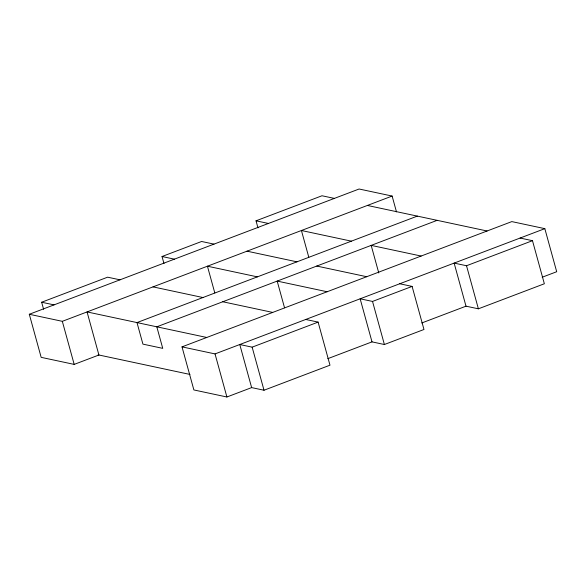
<?xml version="1.0" encoding="UTF-8"?>
<svg xmlns="http://www.w3.org/2000/svg" width="586" height="586" viewBox="0 0 586 586"><rect width="100%" height="100%" fill="white"/><g stroke="black" fill="none" stroke-linecap="round" stroke-linejoin="round"><path stroke-width="0.88" d="M43.591 309.269L41.65 302.237L107.612 277.185L119.998 279.822M163.97 263.546L162.029 256.514L201.606 241.483L213.993 244.128M257.965 227.844L256.023 220.812L321.985 195.761L334.364 198.398M206.748 337.47L87.058 311.928L98.917 355.006L74.188 364.397L41.167 357.35L29.3 314.272L359.101 189.007L392.122 196.054L396.48 211.876M29.3 314.272L62.321 321.326L392.122 196.054M417.327 216.109L136.992 322.586L142.925 344.129L162.74 348.355L156.806 326.812L437.141 220.336M251.526 387.573L264.015 390.239L329.977 365.188L318.11 322.11L252.148 347.161L239.769 344.524L251.636 387.602L226.899 396.993L193.878 389.946L182.012 346.868L511.812 221.603L544.833 228.65L556.7 271.728L542.197 277.229M182.012 346.868L215.033 353.915L544.833 228.65M327.794 358.669L372.007 341.872L360.148 298.794L372.528 301.438L412.105 286.408L423.971 329.486L384.394 344.517L371.905 341.85M421.788 322.967L466.002 306.178L454.135 263.099L466.522 265.736L532.484 240.685L544.35 283.763L478.388 308.815L465.899 306.148M367.385 205.452L487.083 230.994M520.097 238.041L532.484 240.685M256.023 220.812L268.403 223.456M351.366 241.161L301.424 230.503L308.785 257.21M421.122 256.045L371.18 245.388L378.776 272.959M247.006 251.174L296.948 261.832M316.762 266.059L366.704 276.717M399.725 283.763L412.105 286.408M162.029 256.514L174.416 259.159M257.371 276.863L207.429 266.205L214.791 292.912M327.127 291.747L277.185 281.09L284.54 307.796M153.012 286.876L202.954 297.534M222.768 301.761L272.71 312.419M305.731 319.465L318.11 322.11M41.65 302.237L54.037 304.881M98.118 354.83L189.989 374.439M466.522 265.736L478.388 308.815M372.528 301.438L384.394 344.517M252.148 347.161L264.015 390.239M215.033 353.915L226.899 396.993M62.321 321.326L74.188 364.397"/></g></svg>
